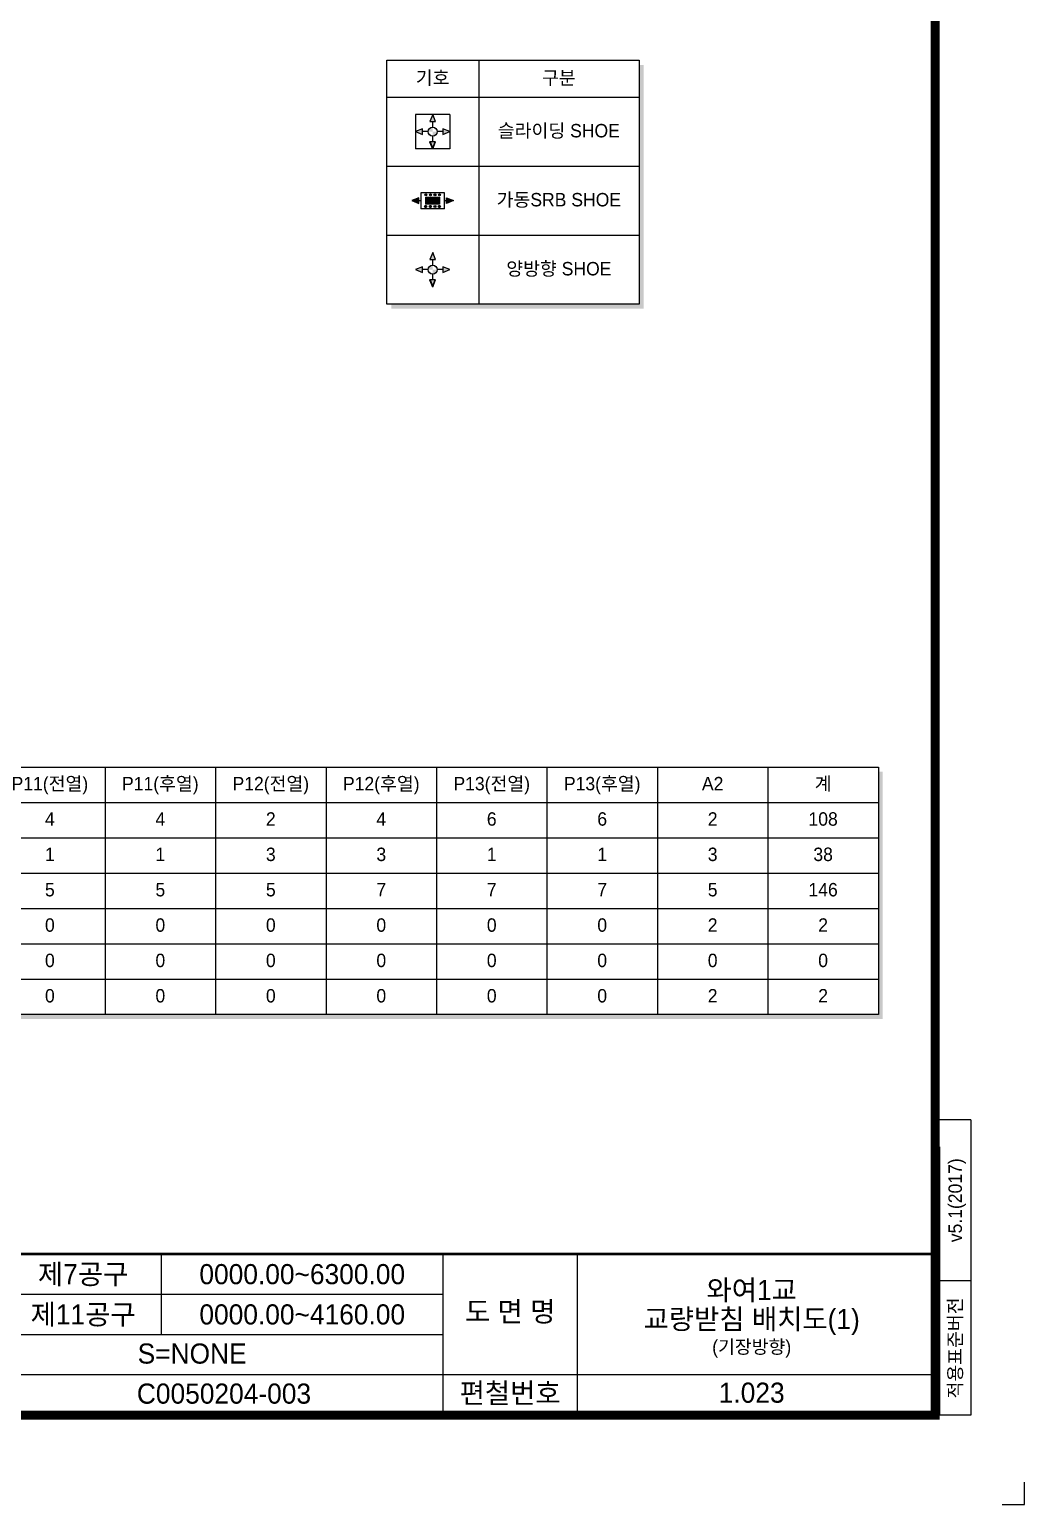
# Model space of a CAD drawing. Header units: feet. Extents: x 0 to 2523000, y 0 to 594000.
# Drawn here: x 2300514 to 2523000, y 0 to 329765 of the extents above; entities that cross this region are included whole.
import ezdxf
from ezdxf.enums import TextEntityAlignment as Align

# ---------------------------------------------------------------- set-up
doc = ezdxf.new("R2010")
doc.units = ezdxf.units.FT
doc.header["$LTSCALE"] = 150
doc.header["$MEASUREMENT"] = 0
for name, color, linetype in [('CS-TABL-LIN2', 1, 'CONTINUOUS'), ('CS-TEXT', 3, 'CONTINUOUS'), ('CX-BORD', 3, 'CONTINUOUS'), ('CX-BORD-LIN1', 4, 'CONTINUOUS'), ('CX-BORD-LIN2', 3, 'CONTINUOUS'), ('CX-BORD-TEX2', 7, 'CONTINUOUS'), ('CX-BORD-TEX3', 6, 'CONTINUOUS'), ('CX-MISC', 2, 'CONTINUOUS')]:
    doc.layers.add(name, color=color, linetype=linetype)
doc.styles.add('A_STANDARD', font='')
doc.styles.add('TB_TEXT', font='')
doc.styles.add('TB_WBTXT', font='')
doc.styles.add('TB_WMTXT', font='')
doc.styles.get('A_STANDARD').set_extended_font_data('Dotum')
doc.styles.get('TB_TEXT').set_extended_font_data('Dotum')
doc.styles.get('TB_WBTXT').set_extended_font_data('Dotum')
doc.styles.get('TB_WMTXT').set_extended_font_data('DotumChe')

# ---------------------------------------------------------------- blocks, each defined once
blk = doc.blocks.new('CXBLKA1-KHCA')
at = {"layer": 'CX-BORD-LIN1', "const_width": 2}
blk.add_lwpolyline([(796, 0), (0, 0), (0, 554), (796, 554)], close=True, dxfattribs=at)
at = {"layer": 'CX-BORD-LIN1'}
for points, const_width in [([(796, 36), (0, 36)], 0.6), ([(686, 0), (686, 36)], 0.3)]:
    blk.add_lwpolyline(points, dxfattribs=dict(at, const_width=const_width))
at = {"layer": 'CX-BORD-LIN2'}
for p, q in [((804, 66.03), (796, 66.03)), ((804, 66.03), (804, 0)), ((797, 60), (797, 0)), ((804, 30), (796, 30)), ((804, 0), (797, 0))]:
    blk.add_line(p, q, dxfattribs=at)
at = {"layer": 'CX-BORD-LIN2', "const_width": 0.3}
for points in [[(623, 18), (623, 36)], [(716, 0), (716, 36)], [(686, 27), (558, 27)], [(686, 18), (558, 18)], [(796, 9), (558, 9)]]:
    blk.add_lwpolyline(points, dxfattribs=at)
at = {"layer": 'CX-MISC'}
blk.add_lwpolyline([(811, -20), (816, -20), (816, -15)], dxfattribs=at)
at = {"layer": 'CX-BORD-LIN1', "style": 'TB_TEXT'}
for tag, height, p in [('TR_RNUM5', 3, (285.11, 32.64)), ('TR_RDAT5', 3.5, (317.5, 33)), ('TR_DGN5', 3.5, (451.12, 33)), ('TR_CHK5', 3.5, (491.12, 33)), ('TR_APP5', 3.5, (531.12, 33)), ('TR_RNUM4', 3, (285.11, 26.64)), ('TR_RDAT4', 3.5, (317.5, 27)), ('TR_DGN4', 3.5, (451.12, 27)), ('TR_CHK4', 3.5, (491.12, 27)), ('TR_APP4', 3.5, (531.12, 27)), ('TR_RNUM3', 3, (285.11, 20.64)), ('TR_RDAT3', 3.5, (317.5, 21)), ('TR_DGN3', 3.5, (451.12, 21)), ('TR_CHK3', 3.5, (491.12, 21)), ('TR_APP3', 3.5, (531.12, 21)), ('TR_RDAT2', 3.5, (317.5, 15)), ('TR_DGN2', 3.5, (451.12, 15)), ('TR_CHK2', 3.5, (491.12, 15)), ('TR_APP2', 3.5, (531.12, 15)), ('TR_RNUM2', 3, (285.11, 14.64)), ('TR_RNUM1', 3, (285.11, 8.64)), ('TR_RDAT1', 3.5, (317.5, 9)), ('TR_DGN1', 3.5, (451.12, 9)), ('TR_CHK1', 3.5, (491.12, 9)), ('TR_APP1', 3.5, (531.12, 9))]:
    blk.add_attdef(tag, text='', height=height, dxfattribs=at).set_placement(p, align=Align.MIDDLE_CENTER)
for tag, p in [('TR_RCON5', (342.3, 33)), ('TR_RCON4', (342.3, 27)), ('TR_RCON3', (342.3, 21)), ('TR_RCON2', (342.3, 15)), ('TR_RCON1', (342.3, 9))]:
    blk.add_attdef(tag, text='', height=3.5, dxfattribs=at).set_placement(p, align=Align.MIDDLE_LEFT)
at = {"layer": 'CX-BORD-LIN2', "style": 'TB_TEXT'}
blk.add_text('적용표준버전', height=3, rotation=90, dxfattribs=at).set_placement((800.5, 15), align=Align.MIDDLE_CENTER)
blk.add_attdef('TD_VERSION', text='', height=3, rotation=90, dxfattribs=at).set_placement((800.5, 48.01), align=Align.MIDDLE_CENTER)
at = {"layer": 'CX-BORD-TEX2', "style": 'TB_WMTXT'}
for tag, height, p in [('TB_CNAME', 5, (15.34, 531.83)), ('TB_CSCOP', 4, (16.63, 523.83))]:
    blk.add_attdef(tag, text='', height=height, dxfattribs=at).set_placement(p, align=Align.BOTTOM_LEFT)
at = {"layer": 'CX-BORD-TEX2', "style": 'TB_WBTXT'}
for tag, height, p in [('TB_MTITIL', 10, (398, 533.33)), ('TB_STITL', 7, (398, 518.33))]:
    blk.add_attdef(tag, text='', height=height, dxfattribs=at).set_placement(p, align=Align.MIDDLE_CENTER)
at = {"layer": 'CX-BORD-TEX3', "style": 'TB_TEXT'}
for s, p in [('도 면 명', (701, 23.19)), ('편철번호', (701, 5))]:
    blk.add_text(s, height=4.5, dxfattribs=at).set_placement(p, align=Align.MIDDLE)
for tag, height, p in [('TD_LNDST', 4.5, (215, 31.5)), ('TD_DSECT', 4.5, (605.5, 31.5)), ('TD_DDIST', 4.5, (654.5, 31.5)), ('TD_DNAME_TOP', 4.5, (755, 27.96)), ('TD_DCOMP', 4.5, (215, 22.59)), ('TD_CSECT', 4.5, (605.5, 22.5)), ('TD_CDIST', 4.5, (654.5, 22.5)), ('TD_DNAME_MAIN', 4.5, (755, 21.47)), ('TD_DNAME_BOT', 3, (755, 15.25)), ('TD_CCOMP', 4.5, (215, 13.59)), ('TD_HSCAL', 4.5, (620.88, 13.75)), ('TD_VSCAL', 4.5, (656.86, 13.75)), ('TD_CNAME', 5, (65, 7.6)), ('TD_FIELD', 4.5, (180, 5.13)), ('TD_CSTEP', 4.5, (250.74, 5.13)), ('TD_DWGCODE', 4.5, (637, 4.79)), ('TD_DWGNO', 4.5, (755, 5))]:
    blk.add_attdef(tag, text='', height=height, dxfattribs=at).set_placement(p, align=Align.MIDDLE_CENTER)

msp = doc.modelspace()

# ---------------------------------------------------------------- hatches: boundary and pattern name
at = {"layer": 'CS-TEXT'}
h = msp.add_hatch(color=7, dxfattribs=at)
edge = h.paths.add_edge_path(flags=17)
edge.add_arc((2390668, 306932), 998, 0, 360)
h.paths.add_polyline_path([(2391286, 304640), (2390050, 304640), (2390668, 303094)])
h.paths.add_polyline_path([(2388376, 306313), (2388376, 307550), (2386831, 306932)])
h.paths.add_polyline_path([(2392960, 307550), (2392960, 306313), (2394505, 306932)])
h.paths.add_polyline_path([(2390050, 309223), (2391286, 309223), (2390668, 310769)])
edge = h.paths.add_edge_path()
edge.add_line((2389670, 306932), (2388376, 306932))
edge.add_line((2392960, 306932), (2391666, 306932))
edge.add_line((2390668, 307930), (2390668, 309223))
edge.add_line((2390668, 304640), (2390668, 305933))
for points in [[(2387546, 292121), (2386000, 291503), (2387546, 290885), (2387546, 291503)], [(2393790, 292121), (2395336, 291503), (2393790, 290885), (2393790, 291503)]]:
    msp.add_hatch(color=7, dxfattribs=at).paths.add_polyline_path(points)
h = msp.add_hatch(color=7, dxfattribs=at)
h.paths.add_polyline_path([(2389346, 292825, 1), (2388905, 292825, 1)])
h.paths.add_polyline_path([(2390374, 292825, 1), (2389933, 292825, 1)])
h.paths.add_polyline_path([(2391403, 292825, 1), (2390962, 292825, 1)])
h.paths.add_polyline_path([(2391990, 292825, 1), (2392431, 292825, 1)])
h.paths.add_polyline_path([(2389346, 290181, 1), (2388905, 290181, 1)])
h.paths.add_polyline_path([(2390374, 290181, 1), (2389933, 290181, 1)])
h.paths.add_polyline_path([(2391403, 290181, 1), (2390962, 290181, 1)])
h.paths.add_polyline_path([(2392431, 290181, 1), (2391990, 290181, 1)])
h.paths.add_polyline_path([(2392211, 290695), (2392211, 292311), (2389125, 292311), (2389125, 290695)])
h = msp.add_hatch(color=7, dxfattribs=at)
edge = h.paths.add_edge_path(flags=17)
edge.add_arc((2390668, 276074), 998, 0, 360)
h.paths.add_polyline_path([(2391286, 273783), (2390050, 273783), (2390668, 272237)])
h.paths.add_polyline_path([(2388376, 275456), (2388376, 276693), (2386831, 276074)])
h.paths.add_polyline_path([(2392960, 276693), (2392960, 275456), (2394505, 276074)])
h.paths.add_polyline_path([(2390050, 278366), (2391286, 278366), (2390668, 279912)])
edge = h.paths.add_edge_path()
edge.add_line((2389670, 276074), (2388376, 276074))
edge.add_line((2392960, 276074), (2391666, 276074))
edge.add_line((2390668, 277073), (2390668, 278366))
edge.add_line((2390668, 273783), (2390668, 275076))

# ---------------------------------------------------------------- linework, layer by layer
at = {"layer": 'CS-TABL-LIN2'}
for p, q in [((2400954, 322874), (2400954, 268360)), ((2380382, 314646), (2436811, 314646)), ((2380382, 299217), (2436811, 299217)), ((2380382, 283789), (2436811, 283789)), ((2317420, 164852), (2317420, 156948)), ((2342120, 164852), (2342120, 156948)), ((2366820, 164852), (2366820, 156948)), ((2391520, 164852), (2391520, 156948)), ((2416220, 164852), (2416220, 156948)), ((2440920, 164852), (2440920, 156948)), ((2465620, 164852), (2465620, 156948)), ((1719680, 156948), (2490320, 156948)), ((2317420, 156948), (2317420, 109524)), ((2342120, 156948), (2342120, 109524)), ((2366820, 156948), (2366820, 109524)), ((2391520, 156948), (2391520, 109524)), ((2416220, 156948), (2416220, 109524)), ((2440920, 156948), (2440920, 109524)), ((2465620, 156948), (2465620, 109524)), ((1739440, 149044), (2490320, 149044)), ((1739440, 141140), (2490320, 141140)), ((1739440, 141140), (2490320, 141140)), ((1719680, 133236), (2490320, 133236)), ((1739440, 125332), (2490320, 125332)), ((1739440, 117428), (2490320, 117428)), ((1739440, 117428), (2490320, 117428))]:
    msp.add_line(p, q, dxfattribs=at)
msp.add_lwpolyline([(2380382, 322874), (2436811, 322874), (2436811, 268360), (2380382, 268360)], close=True, dxfattribs=at)
msp.add_lwpolyline([(1719680, 156948), (1719680, 164852), (2490320, 164852), (2490320, 109524), (1719680, 109524), (1719680, 156948)], dxfattribs=at)
for points in [[(2436811, 321846), (2437839, 321846), (2436811, 268360), (2437839, 268360)], [(2381411, 268360), (2437839, 268360), (2381411, 267332), (2437839, 267332)], [(2490320, 163864), (2491308, 163864), (2490320, 109524), (2491308, 109524)], [(1720668, 109524), (2491308, 109524), (1720668, 108536), (2491308, 108536)]]:
    msp.add_solid(points, dxfattribs=at)
at = {"layer": 'CS-TEXT', "color": 7}
for p, q in [((2386831, 310769), (2386831, 303090)), ((2394505, 310769), (2386831, 310769)), ((2394505, 310769), (2394505, 303090)), ((2394505, 303090), (2386831, 303090)), ((2387546, 292121), (2386000, 291503)), ((2386000, 291503), (2387546, 290885)), ((2387546, 291503), (2387546, 292121)), ((2387546, 291503), (2388097, 291503)), ((2387546, 290885), (2387546, 291503)), ((2388097, 293340), (2393239, 293340)), ((2388097, 289666), (2388097, 293340)), ((2392149, 290690), (2389064, 290690)), ((2389125, 292311), (2392211, 292311)), ((2389125, 290695), (2389125, 292311)), ((2392211, 290695), (2389125, 290695)), ((2390668, 292311), (2390668, 290695)), ((2392211, 292311), (2392211, 290695)), ((2393239, 293340), (2393239, 289666)), ((2393239, 291503), (2393790, 291503)), ((2393790, 291503), (2393790, 292121)), ((2393790, 292121), (2395336, 291503)), ((2395336, 291503), (2393790, 290885)), ((2393790, 290885), (2393790, 291503)), ((2393178, 289662), (2388035, 289662)), ((2393214, 289666), (2388071, 289666)), ((2393239, 289666), (2388097, 289666)), ((2393276, 289671), (2388133, 289671))]:
    msp.add_line(p, q, dxfattribs=at)
for points in [[(2390050, 309223), (2391286, 309223), (2390668, 310769)], [(2388376, 306313), (2388376, 307550), (2386831, 306932)], [(2392960, 307550), (2392960, 306313), (2394505, 306932)], [(2391225, 304635), (2389988, 304635), (2390606, 303090)], [(2391261, 304640), (2390025, 304640), (2390643, 303094)], [(2391286, 304640), (2390050, 304640), (2390668, 303094)], [(2391323, 304644), (2390086, 304644), (2390704, 303099)], [(2390050, 278366), (2391286, 278366), (2390668, 279912)], [(2388376, 275456), (2388376, 276693), (2386831, 276074)], [(2391225, 273778), (2389988, 273778), (2390606, 272233)], [(2391261, 273783), (2390025, 273783), (2390643, 272237)], [(2391286, 273783), (2390050, 273783), (2390668, 272237)], [(2391323, 273787), (2390086, 273787), (2390704, 272242)], [(2392960, 276693), (2392960, 275456), (2394505, 276074)]]:
    msp.add_lwpolyline(points, close=True, dxfattribs=at)
for points in [[(2389670, 306932), (2388376, 306932)], [(2390668, 307930), (2390668, 309223)], [(2392960, 306932), (2391666, 306932)], [(2390668, 304640), (2390668, 305933)], [(2390668, 277073), (2390668, 278366)], [(2389670, 276074), (2388376, 276074)], [(2390668, 273783), (2390668, 275076)], [(2392960, 276074), (2391666, 276074)]]:
    msp.add_lwpolyline(points, dxfattribs=at)
for centre, radius in [((2390668, 306932), 998), ((2389064, 290176), 220), ((2389125, 292825), 220), ((2389125, 290181), 220), ((2390092, 290176), 220), ((2390154, 292825), 220), ((2390154, 290181), 220), ((2391121, 290176), 220), ((2391182, 292825), 220), ((2391182, 290181), 220), ((2392149, 290176), 220), ((2392211, 292825), 220), ((2392211, 290181), 220), ((2390668, 276074), 998)]:
    msp.add_circle(centre, radius, dxfattribs=at)

# ---------------------------------------------------------------- block references
at = {"layer": 'CX-BORD'}
ref = msp.add_blockref('CXBLKA1-KHCA', (1707000, 20000), dxfattribs=dict(at, xscale=1000, yscale=1000, zscale=1000))
ref.add_attrib('TD_DSECT', '제7공구', dxfattribs={"layer": 'CX-BORD-TEX3', "height": 4500, "rotation": 0, "style": 'TB_TEXT'}).set_placement((2312500, 51500), align=Align.MIDDLE_CENTER)
ref.add_attrib('TD_DDIST', '0000.00~6300.00', dxfattribs={"layer": 'CX-BORD-TEX3', "height": 4500, "rotation": 0, "style": 'TB_TEXT'}).set_placement((2361500, 51500), align=Align.MIDDLE_CENTER)
ref.add_attrib('TD_CSECT', '제11공구', dxfattribs={"layer": 'CX-BORD-TEX3', "height": 4500, "rotation": 0, "style": 'TB_TEXT'}).set_placement((2312500, 42500), align=Align.MIDDLE_CENTER)
ref.add_attrib('TD_CDIST', '0000.00~4160.00', dxfattribs={"layer": 'CX-BORD-TEX3', "height": 4500, "rotation": 0, "style": 'TB_TEXT'}).set_placement((2361500, 42500), align=Align.MIDDLE_CENTER)
ref.add_attrib('TD_DNAME_MAIN', '교량받침 배치도(1)', dxfattribs={"layer": 'CX-BORD-TEX3', "height": 4500, "rotation": 0, "style": 'TB_TEXT'}).set_placement((2462000, 41473), align=Align.MIDDLE_CENTER)
ref.add_attrib('TD_DNAME_TOP', '와여1교', dxfattribs={"layer": 'CX-BORD-TEX3', "height": 4500, "rotation": 0, "style": 'TB_TEXT'}).set_placement((2462000, 47957), align=Align.MIDDLE_CENTER)
ref.add_attrib('TD_DNAME_BOT', '(기장방향)', dxfattribs={"layer": 'CX-BORD-TEX3', "height": 3000, "rotation": 0, "style": 'TB_TEXT'}).set_placement((2462000, 35249), align=Align.MIDDLE_CENTER)
ref.add_attrib('TD_HSCAL', '           S=NONE', dxfattribs={"layer": 'CX-BORD-TEX3', "height": 4500, "rotation": 0, "style": 'TB_TEXT'}).set_placement((2327884, 33748), align=Align.MIDDLE_CENTER)
ref.add_attrib('TD_DWGCODE', 'C0050204-003', dxfattribs={"layer": 'CX-BORD-TEX3', "height": 4500, "rotation": 0, "style": 'TB_TEXT'}).set_placement((2344000, 24791), align=Align.MIDDLE_CENTER)
ref.add_attrib('TD_DWGNO', '1.023', dxfattribs={"layer": 'CX-BORD-TEX3', "height": 4500, "rotation": 0, "style": 'TB_TEXT'}).set_placement((2462000, 25002), align=Align.MIDDLE_CENTER)
ref.add_attrib('TD_VERSION', 'v5.1(2017)', dxfattribs={"layer": 'CX-BORD-LIN2', "height": 3000, "rotation": 90, "style": 'TB_TEXT'}).set_placement((2507500, 68015), align=Align.MIDDLE_CENTER)

# ---------------------------------------------------------------- texts
at = {"layer": 'CS-TEXT', "color": 7}
for s, style, p in [('기호', 'TB_TEXT', (2390668, 317474)), ('구분', 'TB_TEXT', (2418882, 317474)), ('슬라이딩 SHOE', 'TB_TEXT', (2418882, 305646)), ('가동SRB SHOE', 'TB_TEXT', (2418882, 290217)), ('양방향 SHOE', 'TB_TEXT', (2418882, 274789)), ('P11(전열)', 'A_STANDARD', (2305070, 159665)), ('P11(후열)', 'A_STANDARD', (2329770, 159665)), ('P12(전열)', 'A_STANDARD', (2354470, 159665)), ('P12(후열)', 'A_STANDARD', (2379170, 159665)), ('P13(전열)', 'A_STANDARD', (2403870, 159665)), ('P13(후열)', 'A_STANDARD', (2428570, 159665)), ('A2', 'A_STANDARD', (2453270, 159665)), ('계', 'A_STANDARD', (2477970, 159665)), ('4', 'A_STANDARD', (2305070, 151761)), ('4', 'A_STANDARD', (2329770, 151761)), ('2', 'A_STANDARD', (2354470, 151761)), ('4', 'A_STANDARD', (2379170, 151761)), ('6', 'A_STANDARD', (2403870, 151761)), ('6', 'A_STANDARD', (2428570, 151761)), ('2', 'A_STANDARD', (2453270, 151761)), ('108', 'A_STANDARD', (2477970, 151761)), ('1', 'A_STANDARD', (2305070, 143857)), ('1', 'A_STANDARD', (2329770, 143857)), ('3', 'A_STANDARD', (2354470, 143857)), ('3', 'A_STANDARD', (2379170, 143857)), ('1', 'A_STANDARD', (2403870, 143857)), ('1', 'A_STANDARD', (2428570, 143857)), ('3', 'A_STANDARD', (2453270, 143857)), ('38', 'A_STANDARD', (2477970, 143857)), ('5', 'A_STANDARD', (2305070, 135953)), ('5', 'A_STANDARD', (2329770, 135953)), ('5', 'A_STANDARD', (2354470, 135953)), ('7', 'A_STANDARD', (2379170, 135953)), ('7', 'A_STANDARD', (2403870, 135953)), ('7', 'A_STANDARD', (2428570, 135953)), ('5', 'A_STANDARD', (2453270, 135953)), ('146', 'A_STANDARD', (2477970, 135953)), ('0', 'A_STANDARD', (2305070, 128049)), ('0', 'A_STANDARD', (2329770, 128049)), ('0', 'A_STANDARD', (2354470, 128049)), ('0', 'A_STANDARD', (2379170, 128049)), ('0', 'A_STANDARD', (2403870, 128049)), ('0', 'A_STANDARD', (2428570, 128049)), ('2', 'A_STANDARD', (2453270, 128049)), ('2', 'A_STANDARD', (2477970, 128049)), ('0', 'A_STANDARD', (2305070, 120145)), ('0', 'A_STANDARD', (2329770, 120145)), ('0', 'A_STANDARD', (2354470, 120145)), ('0', 'A_STANDARD', (2379170, 120145)), ('0', 'A_STANDARD', (2403870, 120145)), ('0', 'A_STANDARD', (2428570, 120145)), ('0', 'A_STANDARD', (2453270, 120145)), ('0', 'A_STANDARD', (2477970, 120145)), ('0', 'A_STANDARD', (2305070, 112241)), ('0', 'A_STANDARD', (2329770, 112241)), ('0', 'A_STANDARD', (2354470, 112241)), ('0', 'A_STANDARD', (2379170, 112241)), ('0', 'A_STANDARD', (2403870, 112241)), ('0', 'A_STANDARD', (2428570, 112241)), ('2', 'A_STANDARD', (2453270, 112241)), ('2', 'A_STANDARD', (2477970, 112241))]:
    msp.add_text(s, height=3000, dxfattribs=dict(at, style=style)).set_placement(p, align=Align.CENTER)

doc.saveas('drawing.dxf')
